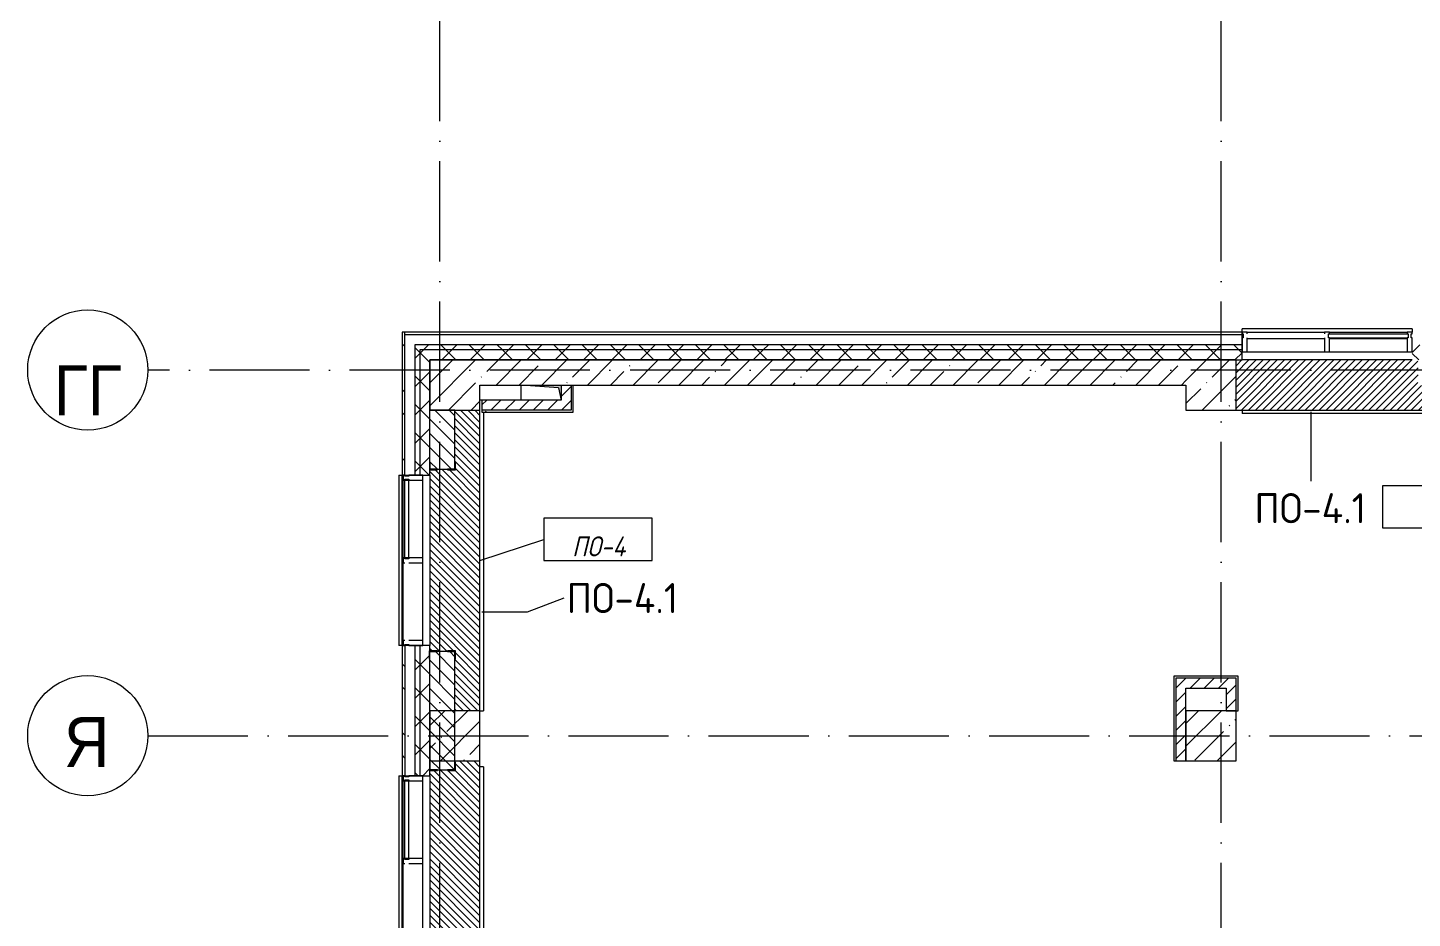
# Model space of a CAD drawing. Header units: millimetres. Extents: x -6467 to 106027, y -7090 to 195095.
# Drawn here: x -6358 to 7469, y 144773 to 153661 of the extents above; entities that cross this region are included whole.
import ezdxf

# ---------------------------------------------------------------- set-up
doc = ezdxf.new("R2010")
doc.units = ezdxf.units.MM
doc.linetypes.add('50_200_ШТРИХ_1Т_ш5_п1_п1_', pattern=[1400, 1000, -200, 0, -200])
for name, color, linetype, lineweight in [('A-FLOR', 7, 'Continuous', 9), ('A-FLOR-IDEN', 7, 'Continuous', 9), ('A-GLAZ', 7, 'Continuous', 5), ('A-GLAZ-CWMG', 7, 'Continuous', 9), ('A-GLAZ-CWMG-1', 7, 'Continuous', 20), ('A-WALL', 7, 'Continuous', 5), ('A-WALL-FNSH-1', 7, 'Continuous', 5), ('A-WALL-IDEN', 7, 'Continuous', 9), ('I-WALL', 7, 'Continuous', 5), ('S-COLS-1', 7, 'Continuous', 5)]:
    doc.layers.add(name, color=color, linetype=linetype, lineweight=lineweight)
for name, color, linetype, lineweight, true_color in [('A-FLOR-PATT-1', 7, 'Continuous', 5, 0xd61c12), ('A-GENM-1', 7, 'Continuous', 9, 0xaaaaaa), ('A-GENM-2', 7, 'Continuous', 20, 0xaaaaaa), ('A-WALL-2', 7, 'Continuous', 5, 0xaaaaaa), ('I-WALL-1', 7, 'Continuous', 5, 0x787878), ('M-EQPM-1', 7, 'Continuous', 9, 0xaaaaaa), ('M-EQPM-2', 7, 'Continuous', 9, 0xe2e2e2), ('Оси-1', 7, 'Continuous', 20, 0xaaaaaa), ('Оси-2', 7, 'Continuous', 9, 0xaaaaaa), ('Оси-3', 7, '50_200_ШТРИХ_1Т_ш5_п1_п1_', 9, 0xaaaaaa)]:
    doc.layers.add(name, color=color, linetype=linetype, lineweight=lineweight, true_color=true_color)
doc.styles.add('Arial', font='arial.ttf', dxfattribs={"width": 0.9, "height": 500})
doc.styles.add('GOST Common', font='', dxfattribs={"height": 300})
doc.styles.add('GOST Common_I', font='', dxfattribs={"width": 0.9, "height": 200})
doc.styles.get('GOST Common').set_extended_font_data('GOST Common')
doc.styles.get('GOST Common_I').set_extended_font_data('GOST Common', italic=True)
pattern_1 = [(45, (109.45, 102614.03), (-228.0985, 228.0985), []), (45, (337.55, 102614.03), (-228.0985, 228.0985), [403.225, -80.645, 6.706, -73.939])]
pattern_2 = [(45, (109.45, 102614.03), (-141.42136, 141.42136), []), (135, (109.45, 102614.03), (-141.42136, -141.42136), [])]
pattern_3 = [(0, (109.45, 102614.03), (406.4, 101.6), [6.706, -298.094, 6.706, -298.094, -1625.6]), (0, (109.45, 102614.03), (406.4, 101.6), [-609.6, 6.706, -602.894, 6.706, -298.094, -711.2]), (0, (109.45, 102614.03), (406.4, 101.6), [-1524, 6.706, -196.494, 6.706, -501.294]), (120, (261.85, 102664.83), (-291.18818, 301.15272), [6.706, -298.094, 6.706, -298.094, -1625.6]), (120, (261.85, 102664.83), (-291.18818, 301.15272), [-609.6, 6.706, -602.894, 6.706, -298.094, -711.2]), (120, (261.85, 102664.83), (-291.18818, 301.15272), [-1524, 6.706, -196.494, 6.706, -501.294]), (240, (312.65, 102868.03), (-115.21182, -402.75272), [6.706, -298.094, 6.706, -298.094, -1625.6]), (240, (312.65, 102868.03), (-115.21182, -402.75272), [-609.6, 6.706, -602.894, 6.706, -298.094, -711.2]), (240, (312.65, 102868.03), (-115.21182, -402.75272), [-1524, 6.706, -196.494, 6.706, -501.294])]
pattern_4 = [(45, (109.45, 102614.03), (-70.71068, 70.71068), [])]

# ---------------------------------------------------------------- blocks, each defined once
blk = doc.blocks.new('Прямоугольный импост - Импост структурный с накладкой - 180мм-22437111-АИ_План этажа Радиаторы_3')
at = {"layer": 'A-GLAZ-CWMG-1'}
for p, q in [((-50, 0), (-50, 17)), ((-50, 17), (0, 17)), ((0, 0), (-10, 0)), ((-10, 0), (-10, -40)), ((0, 17), (0, 0)), ((-50, -180), (-50, -40)), ((-10, -40), (0, -40)), ((0, -40), (0, -180)), ((0, -180), (-50, -180))]:
    blk.add_line(p, q, dxfattribs=at)
blk = doc.blocks.new('Прямоугольный импост - Импост структурный с накладкой - 180мм-V182-АИ_План этажа Радиаторы_3')
at = {"layer": 'A-GLAZ-CWMG'}
for p, q in [((12640, 48008), (13415, 48008)), ((12640, 47991), (13415, 47991)), ((12640, 47951), (13415, 47951)), ((12640, 47811), (13415, 47811))]:
    blk.add_line(p, q, dxfattribs=at)
blk = doc.blocks.new('Прямоугольный импост - Импост структурный с накладкой - 180мм-V176-АИ_План этажа Радиаторы_3')
at = {"layer": 'A-GLAZ-CWMG'}
for p, q in [((6638, 55111), (5863, 55111)), ((6638, 54914), (5863, 54914))]:
    blk.add_line(p, q, dxfattribs=at)
blk = doc.blocks.new('Прямоугольный импост - Импост структурный с накладкой - 180мм-V179-АИ_План этажа Радиаторы_3')
at = {"layer": 'A-GLAZ-CWMG-1'}
for p, q in [((-25, 0), (-25, 17)), ((-25, 17), (25, 17)), ((-15, 0), (-25, 0)), ((-15, -40), (-15, 0)), ((25, 17), (25, 0)), ((-25, -180), (-25, -40)), ((-25, -40), (-15, -40)), ((25, -40), (25, -180)), ((25, -180), (-25, -180))]:
    blk.add_line(p, q, dxfattribs=at)
blk = doc.blocks.new('Прямоугольный импост - Импост структурный с накладкой - 180мм-22437157-АИ_План этажа Радиаторы_3')
at = {"layer": 'A-GLAZ-CWMG-1'}
for p, q in [((0, 17), (-50, 17)), ((-50, 17), (-50, 0)), ((-50, 0), (-40, 0)), ((-40, 0), (-40, -40)), ((-10, -40), (-10, 0)), ((-10, 0), (0, 0)), ((0, 0), (0, 17)), ((-40, -40), (-50, -40)), ((-50, -40), (-50, -180)), ((0, -40), (-10, -40)), ((0, -180), (0, -40)), ((-50, -180), (0, -180))]:
    blk.add_line(p, q, dxfattribs=at)
blk = doc.blocks.new('Прямоугольный импост - Импост структурный с накладкой - 180мм-V177-АИ_План этажа Радиаторы_3')
at = {"layer": 'A-GLAZ-CWMG'}
for p, q in [((-2717, 7957), (-2717, 8732)), ((-2700, 8732), (-2660, 8732)), ((-2700, 7957), (-2700, 8732)), ((-2660, 7957), (-2660, 8732)), ((-2520, 7957), (-2520, 8732)), ((-2660, 7957), (-2700, 7957))]:
    blk.add_line(p, q, dxfattribs=at)
blk = doc.blocks.new('Канал вертикальный прямоугольный - Шахта - значок проема-24087328-АИ_План этажа Радиаторы_3')
at = {"layer": 'M-EQPM-2'}
blk.add_hatch(color=256, dxfattribs=at).paths.add_polyline_path([(75, 200), (-75, 200), (-75, -200), (-47.5, 172.5)])
at = {"layer": 'M-EQPM-1'}
for p, q in [((-75, -200), (-75, 200)), ((-75, 200), (75, 200)), ((-47.5, 172.5), (-75, -200)), ((-47.5, 172.5), (75, 200)), ((75, 200), (75, -200)), ((75, -200), (-75, -200))]:
    blk.add_line(p, q, dxfattribs=at)
blk = doc.blocks.new('Фахверк _газобетон торцы_559 - Фахверк _газобетон торцы_-25581760-АИ_План этажа Радиаторы_3')
at = {"layer": 'A-GENM-2'}
for p, q in [((89406, 11135), (89325, 11135)), ((89325, 11135), (89325, 11129)), ((89325, 11129), (89400, 11129)), ((89400, 11129), (89400, 11054)), ((89406, 11054), (89406, 11135)), ((89400, 11054), (89406, 11054)), ((89400, 10954), (89400, 10879)), ((89406, 10954), (89400, 10954)), ((89406, 10873), (89406, 10954)), ((89400, 10879), (89325, 10879)), ((89325, 10879), (89325, 10873)), ((89325, 10873), (89406, 10873))]:
    blk.add_line(p, q, dxfattribs=at)
blk = doc.blocks.new('Фахверк _газобетон торцы_560 - Фахверк _газобетон торцы_-25581780-АИ_План этажа Радиаторы_3')
at = {"layer": 'A-GENM-2'}
for p, q in [((89406, 11135), (89325, 11135)), ((89325, 11135), (89325, 11129)), ((89325, 11129), (89400, 11129)), ((89400, 11129), (89400, 11054)), ((89406, 11054), (89406, 11135)), ((89400, 11054), (89406, 11054)), ((89400, 10954), (89400, 10879)), ((89406, 10954), (89400, 10954)), ((89406, 10873), (89406, 10954)), ((89400, 10879), (89325, 10879)), ((89325, 10879), (89325, 10873)), ((89325, 10873), (89406, 10873))]:
    blk.add_line(p, q, dxfattribs=at)
blk = doc.blocks.new('Фахверк _газобетон торцы_562 - Фахверк _газобетон торцы_-25581820-АИ_План этажа Радиаторы_3')
at = {"layer": 'A-GENM-2'}
for p, q in [((89406, 11135), (89325, 11135)), ((89325, 11135), (89325, 11129)), ((89325, 11129), (89400, 11129)), ((89400, 11129), (89400, 11054)), ((89406, 11054), (89406, 11135)), ((89400, 11054), (89406, 11054)), ((89400, 10954), (89400, 10879)), ((89406, 10954), (89400, 10954)), ((89406, 10873), (89406, 10954)), ((89400, 10879), (89325, 10879)), ((89325, 10879), (89325, 10873)), ((89325, 10873), (89406, 10873))]:
    blk.add_line(p, q, dxfattribs=at)
blk = doc.blocks.new('Фахверк _газобетон торцы_724 - Фахверк _газобетон торцы_-25586835-АИ_План этажа Радиаторы_3')
at = {"layer": 'A-GENM-2'}
for p, q in [((89406, 11135), (89325, 11135)), ((89325, 11135), (89325, 11129)), ((89325, 11129), (89400, 11129)), ((89400, 11129), (89400, 11054)), ((89406, 11054), (89406, 11135)), ((89400, 11054), (89406, 11054)), ((89400, 10954), (89400, 10879)), ((89406, 10954), (89400, 10954)), ((89406, 10873), (89406, 10954)), ((89400, 10879), (89325, 10879)), ((89325, 10879), (89325, 10873)), ((89325, 10873), (89406, 10873))]:
    blk.add_line(p, q, dxfattribs=at)
blk = doc.blocks.new('Отлив_СКБ - Отлив витража-25810986-АИ_План этажа Радиаторы_3')
at = {"layer": 'A-GLAZ'}
for p, q in [((0, 66), (0, 100)), ((1700, 100), (0, 100)), ((50, 2), (825, 2)), ((875, 2), (1650, 2)), ((1700, 100), (1700, 66)), ((825, 0), (50, 0)), ((1650, 0), (875, 0))]:
    blk.add_line(p, q, dxfattribs=at)
blk = doc.blocks.new('Отлив_СКБ - Отлив витража-V314-АИ_План этажа Радиаторы_3')
at = {"layer": 'A-GLAZ'}
for p, q in [((0, 67), (0, 100)), ((1700, 100), (0, 100)), ((0, 2), (10, 2)), ((865, 2), (875, 2)), ((1650, 2), (1660, 2)), ((1690, 2), (1700, 2)), ((1700, 100), (1700, 67))]:
    blk.add_line(p, q, dxfattribs=at)
blk = doc.blocks.new('Ось сетки - Круг_Ø6_00__ISO-2_5_0_9K_-17386508-АИ_План этажа Радиаторы_3')
at = {"layer": 'Оси-1'}
blk.add_circle((0, 0), 3, dxfattribs=at)
blk = doc.blocks.new('AAR_СКБ_Марка_Перекрытия_1 мм - Марка пола-27961726-АИ_План этажа Радиаторы_3')
at = {"layer": 'A-FLOR-IDEN'}
for p, q in [((2.723, 2.101), (-2.69, 2.101)), ((-2.69, 2.101), (-2.69, 0)), ((2.723, 0), (2.723, 2.101)), ((-2.69, 0), (2.723, 0))]:
    blk.add_line(p, q, dxfattribs=at)

msp = doc.modelspace()

# ---------------------------------------------------------------- hatches: boundary and pattern name
at = {"layer": 'A-FLOR-PATT-1'}
h = msp.add_hatch(dxfattribs=at)
h.set_pattern_fill('FP_248', color=256, style=0, pattern_type=2)
h.set_pattern_definition([(45, (7709.45, 150095.076), (-35.3553, 35.3553), [])])
h.paths.add_polyline_path([(9709, 149845), (9709, 150095), (7604, 150095), (7604, 150089), (7523, 150089), (7523, 150170), (7529, 150170), (7529, 150270), (7523, 150270), (7523, 150345), (5709, 150345), (5709, 149845), (9493, 149845)])
h = msp.add_hatch(dxfattribs=at)
h.set_pattern_fill('FP_251', color=256, style=0, pattern_type=2)
h.set_pattern_definition([(315, (-2090.55, 148345.076), (35.3553, 35.3553), [])])
h.paths.add_polyline_path([(-1841, 146845), (-1841, 149845), (-2091, 149845), (-2091, 149330), (-2085, 149330), (-2087, 149249), (-2166, 149249), (-2166, 149255), (-2266, 149255), (-2266, 149249), (-2341, 149249), (-2341, 147441), (-2266, 147441), (-2266, 147435), (-2166, 147435), (-2166, 147441), (-2085, 147441), (-2087, 147360), (-2091, 147360), (-2091, 146845), (-2085, 146845)])
h = msp.add_hatch(dxfattribs=at)
h.set_pattern_fill('FP_252', color=256, style=0, pattern_type=2)
h.set_pattern_definition([(315, (-2090.55, 143844.9), (35.3553, 35.3553), [])])
h.paths.add_polyline_path([(-2085, 141345), (-1841, 141345), (-1841, 146345), (-2091, 146345), (-2091, 146330), (-2085, 146330), (-2087, 146249), (-2166, 146249), (-2166, 146255), (-2266, 146255), (-2266, 146249), (-2341, 146249), (-2340, 144441), (-2266, 144441), (-2266, 144435), (-2166, 144435), (-2166, 144441), (-2085, 144441), (-2087, 144360), (-2091, 144360), (-2091, 143430), (-2085, 143430), (-2087, 143349), (-2166, 143349), (-2166, 143355), (-2266, 143355), (-2266, 143349), (-2341, 143349), (-2341, 141541), (-2266, 141541), (-2266, 141535), (-2166, 141535), (-2166, 141541), (-2085, 141541), (-2087, 141460), (-2091, 141460), (-2091, 141345), (-2087, 141345)])
at = {"layer": 'A-WALL'}
h = msp.add_hatch(dxfattribs=at)
h.set_pattern_fill('FP_122', color=256, style=0, pattern_type=2)
h.set_pattern_definition(pattern_2)
h.paths.add_polyline_path([(-2441, 100595), (-2441, 109696), (-2491, 109696), (-2491, 100595)])
h.paths.add_polyline_path([(-2491, 111396), (-2441, 111396), (-2441, 114495), (-2491, 114495), (-2491, 111496)])
h.paths.add_polyline_path([(-2441, 116195), (-2441, 117649), (-2491, 117649), (-2491, 116195)])
h.paths.add_polyline_path([(-2441, 119349), (-2441, 120495), (-2491, 120495), (-2491, 119349)])
h.paths.add_polyline_path([(-2491, 122195), (-2441, 122195), (-2441, 123495), (-2491, 123495), (-2491, 122746)])
h.paths.add_polyline_path([(-2441, 125195), (-2441, 126495), (-2491, 126495), (-2491, 125195)])
h.paths.add_polyline_path([(-2441, 128195), (-2441, 129485), (-2491, 129485), (-2491, 128195)])
h.paths.add_polyline_path([(-2441, 131185), (-2441, 132485), (-2491, 132485), (-2491, 131185)])
h.paths.add_polyline_path([(-2441, 134185), (-2441, 135495), (-2491, 135495), (-2491, 134185)])
h.paths.add_polyline_path([(-2491, 137195), (-2441, 137195), (-2441, 138495), (-2491, 138495), (-2491, 137512)])
h.paths.add_polyline_path([(-2491, 140195), (-2441, 140195), (-2441, 141595), (-2491, 141595), (-2491, 140324)])
h.paths.add_polyline_path([(-2491, 143295), (-2441, 143295), (-2441, 144495), (-2491, 144495), (-2491, 143840)])
h.paths.add_polyline_path([(-2491, 146195), (-2441, 146195), (-2441, 147495), (-2491, 147495), (-2491, 146653)])
h.paths.add_polyline_path([(-2491, 149195), (-2441, 149195), (-2441, 150495), (-2491, 150495), (-2491, 149465)])
h = msp.add_hatch(dxfattribs=at)
h.set_pattern_fill('FP_122', color=256, style=0, pattern_type=2)
h.set_pattern_definition(pattern_2)
h.paths.add_polyline_path([(23759, 150445), (23759, 150495), (15846, 150495), (15846, 150445), (23659, 150445)])
h.paths.add_polyline_path([(13628, 150445), (14971, 150445), (14971, 150495), (13574, 150495), (13574, 150445)])
h.paths.add_polyline_path([(11874, 150445), (11874, 150495), (7469, 150495), (7469, 150445), (11147, 150445)])
h.paths.add_polyline_path([(5769, 150445), (5769, 150495), (-2441, 150495), (-2441, 150445), (2876, 150445)])
h = msp.add_hatch(dxfattribs=at)
h.set_pattern_fill('FP_122', color=256, style=0, pattern_type=2)
h.set_pattern_definition(pattern_2)
h.paths.add_polyline_path([(-2441, 100695), (-2341, 100695), (-2341, 109696), (-2441, 109696), (-2441, 104465)])
h.paths.add_polyline_path([(-2441, 111396), (-2341, 111396), (-2341, 114495), (-2441, 114495), (-2441, 111496)])
h.paths.add_polyline_path([(-2341, 116195), (-2341, 117649), (-2441, 117649), (-2441, 116195)])
h.paths.add_polyline_path([(-2341, 119349), (-2341, 120495), (-2441, 120495), (-2441, 119349)])
h.paths.add_polyline_path([(-2441, 122195), (-2341, 122195), (-2341, 123495), (-2441, 123495), (-2441, 122746)])
h.paths.add_polyline_path([(-2441, 125195), (-2341, 125195), (-2341, 126495), (-2441, 126495), (-2441, 125559)])
h.paths.add_polyline_path([(-2441, 128195), (-2341, 128195), (-2341, 129485), (-2441, 129485), (-2441, 128371)])
h.paths.add_polyline_path([(-2441, 131185), (-2341, 131185), (-2341, 132485), (-2441, 132485), (-2441, 131887)])
h.paths.add_polyline_path([(-2341, 134185), (-2341, 135495), (-2441, 135495), (-2441, 134185)])
h.paths.add_polyline_path([(-2341, 137195), (-2341, 138495), (-2441, 138495), (-2441, 137195)])
h.paths.add_polyline_path([(-2341, 140195), (-2341, 141595), (-2441, 141595), (-2441, 140195)])
h.paths.add_polyline_path([(-2441, 143295), (-2341, 143295), (-2341, 144495), (-2441, 144495), (-2441, 143840)])
h.paths.add_polyline_path([(-2441, 146195), (-2341, 146195), (-2341, 147495), (-2441, 147495), (-2441, 146653)])
h.paths.add_polyline_path([(-2441, 149195), (-2341, 149195), (-2341, 150445), (-2441, 150445), (-2441, 149465)])
h = msp.add_hatch(dxfattribs=at)
h.set_pattern_fill('FP_122', color=256, style=0, pattern_type=2)
h.set_pattern_definition(pattern_2)
h.paths.add_polyline_path([(22726, 150345), (23659, 150345), (23659, 150445), (15846, 150445), (15846, 150345), (16109, 150345)])
h.paths.add_polyline_path([(14971, 150345), (14971, 150445), (13574, 150445), (13574, 150345), (14455, 150345)])
h.paths.add_polyline_path([(11874, 150345), (11874, 150445), (7469, 150445), (7469, 150345), (11147, 150345)])
h.paths.add_polyline_path([(5769, 150345), (5769, 150445), (-2341, 150445), (-2341, 150345), (2876, 150345)])
h = msp.add_hatch(dxfattribs=at)
h.set_pattern_fill('FP_1', color=256, style=0, pattern_type=2)
h.set_pattern_definition(pattern_1)
h.paths.add_polyline_path([(5209, 150095), (5209, 150345), (-1841, 150345), (-1841, 150095), (2876, 150095)])
at = {"layer": 'A-WALL-2'}
h = msp.add_hatch(dxfattribs=at)
h.set_pattern_fill('FP_121', color=256, style=0, pattern_type=2)
h.set_pattern_definition([(135, (109.45, 102614.03), (-342.148, -342.148), []), (135, (337.55, 102614.03), (-342.148, -342.148), [])])
h.paths.add_polyline_path([(-2591, 100445), (-2591, 109696), (-2618, 109696), (-2618, 100445)])
h.paths.add_polyline_path([(-2591, 111396), (-2591, 114495), (-2618, 114495), (-2618, 111396)])
h.paths.add_polyline_path([(-2618, 116195), (-2591, 116195), (-2591, 117649), (-2618, 117649), (-2618, 116418)])
h.paths.add_polyline_path([(-2618, 119349), (-2591, 119349), (-2591, 120495), (-2618, 120495), (-2618, 119934)])
h.paths.add_polyline_path([(-2591, 122195), (-2591, 123495), (-2618, 123495), (-2618, 122195)])
h.paths.add_polyline_path([(-2618, 125195), (-2591, 125195), (-2591, 126495), (-2618, 126495), (-2618, 125559)])
h.paths.add_polyline_path([(-2591, 128195), (-2591, 129485), (-2618, 129485), (-2618, 128195)])
h.paths.add_polyline_path([(-2591, 131185), (-2591, 132485), (-2618, 132485), (-2618, 131185)])
h.paths.add_polyline_path([(-2618, 134185), (-2591, 134185), (-2591, 135495), (-2618, 135495), (-2618, 134699)])
h.paths.add_polyline_path([(-2618, 137195), (-2591, 137195), (-2591, 138495), (-2618, 138495), (-2618, 137512)])
h.paths.add_polyline_path([(-2618, 140195), (-2591, 140195), (-2591, 141595), (-2618, 141595), (-2618, 140324)])
h.paths.add_polyline_path([(-2618, 143295), (-2591, 143295), (-2591, 144495), (-2618, 144495), (-2618, 143840)])
h.paths.add_polyline_path([(-2618, 146195), (-2591, 146195), (-2591, 147495), (-2618, 147495), (-2618, 146653)])
h.paths.add_polyline_path([(-2618, 149195), (-2591, 149195), (-2591, 150622), (-2618, 150622), (-2618, 149465)])
at = {"layer": 'I-WALL'}
h = msp.add_hatch(dxfattribs=at)
h.set_pattern_fill('FP_5', color=256, style=0, pattern_type=2)
h.set_pattern_definition(pattern_4)
h.paths.add_polyline_path([(-931, 149845), (-931, 150095), (-1031, 150095), (-1031, 149845), (-1008, 149845)])
h = msp.add_hatch(dxfattribs=at)
h.set_pattern_fill('FP_5', color=256, style=0, pattern_type=2)
h.set_pattern_definition(pattern_4)
h.paths.add_polyline_path([(-1058, 149845), (-1031, 149845), (-1031, 149945), (-1823, 149945), (-1823, 149845)])
h = msp.add_hatch(dxfattribs=at)
h.set_pattern_fill('FP_2', color=256, style=0, pattern_type=2)
h.set_pattern_definition([(135, (109.45, 102614.03), (-70.71068, -70.71068), [])])
h.paths.add_polyline_path([(-2341, 120355), (-2091, 120355), (-2091, 120435), (-2341, 120435)])
h.paths.add_polyline_path([(-2091, 122255), (-2091, 123435), (-2341, 123435), (-2341, 122255)])
h.paths.add_polyline_path([(-2341, 125255), (-2091, 125255), (-2091, 126435), (-2341, 126435), (-2341, 125559)])
h.paths.add_polyline_path([(-2341, 128255), (-2091, 128255), (-2091, 129425), (-2341, 129425), (-2341, 128371)])
h.paths.add_polyline_path([(-2341, 131245), (-2091, 131245), (-2091, 132425), (-2341, 132425), (-2341, 131887)])
h.paths.add_polyline_path([(-2341, 134245), (-2091, 134245), (-2091, 134845), (-2341, 134845), (-2341, 134699)])
h.paths.add_polyline_path([(-2091, 135345), (-2091, 135435), (-2341, 135435), (-2341, 135345), (-2109, 135345)])
h.paths.add_polyline_path([(-2091, 137255), (-2091, 137845), (-2341, 137845), (-2341, 137255)])
h.paths.add_polyline_path([(-2091, 138345), (-2091, 138435), (-2341, 138435), (-2341, 138345), (-2110, 138345)])
h.paths.add_polyline_path([(-2341, 140255), (-2091, 140255), (-2091, 140845), (-2341, 140845), (-2341, 140324)])
h.paths.add_polyline_path([(-2128, 141345), (-2091, 141345), (-2091, 141535), (-2341, 141535), (-2341, 141345)])
h.paths.add_polyline_path([(-2091, 143355), (-2091, 144435), (-2341, 144435), (-2341, 143355)])
h.paths.add_polyline_path([(-2091, 146255), (-2091, 147435), (-2341, 147435), (-2341, 146255)])
h.paths.add_polyline_path([(-2341, 149255), (-2091, 149255), (-2091, 149845), (-2341, 149845), (-2341, 149465)])
h = msp.add_hatch(dxfattribs=at)
h.set_pattern_fill('FP_5', color=256, style=0, pattern_type=2)
h.set_pattern_definition(pattern_4)
h.paths.add_polyline_path([(5209, 146345), (5209, 147170), (5109, 147170), (5109, 146345)])
h = msp.add_hatch(dxfattribs=at)
h.set_pattern_fill('FP_5', color=256, style=0, pattern_type=2)
h.set_pattern_definition(pattern_4)
h.paths.add_polyline_path([(5609, 147070), (5609, 147170), (5209, 147170), (5209, 147070)])
h = msp.add_hatch(dxfattribs=at)
h.set_pattern_fill('FP_5', color=256, style=0, pattern_type=2)
h.set_pattern_definition(pattern_4)
h.paths.add_polyline_path([(5709, 146845), (5709, 147170), (5609, 147170), (5609, 146845)])
at = {"layer": 'I-WALL-1'}
h = msp.add_hatch(dxfattribs=at)
h.set_pattern_fill('FP_3', color=256, style=0, pattern_type=2)
h.set_pattern_definition(pattern_3)
h.paths.add_polyline_path([(-911, 149825), (-911, 150095), (-931, 150095), (-931, 149825)])
h = msp.add_hatch(dxfattribs=at)
h.set_pattern_fill('FP_3', color=256, style=0, pattern_type=2)
h.set_pattern_definition(pattern_3)
h.paths.add_polyline_path([(-1823, 149825), (-931, 149825), (-931, 149845), (-1823, 149845)])
h = msp.add_hatch(dxfattribs=at)
h.set_pattern_fill('FP_3', color=256, style=0, pattern_type=2)
h.set_pattern_definition(pattern_3)
h.paths.add_polyline_path([(5089, 146345), (5109, 146345), (5109, 147190), (5089, 147190), (5089, 146653)])
h = msp.add_hatch(dxfattribs=at)
h.set_pattern_fill('FP_3', color=256, style=0, pattern_type=2)
h.set_pattern_definition(pattern_3)
h.paths.add_polyline_path([(5209, 147170), (5709, 147170), (5709, 147190), (5109, 147190), (5109, 147170)])
h = msp.add_hatch(dxfattribs=at)
h.set_pattern_fill('FP_3', color=256, style=0, pattern_type=2)
h.set_pattern_definition(pattern_3)
h.paths.add_polyline_path([(5729, 146845), (5729, 147190), (5709, 147190), (5709, 146845)])
at = {"layer": 'S-COLS-1'}
h = msp.add_hatch(dxfattribs=at)
h.set_pattern_fill('FP_1', color=256, style=0, pattern_type=2)
h.set_pattern_definition(pattern_1)
h.paths.add_polyline_path([(-2341, 149845), (-1841, 149845), (-1841, 150345), (-2341, 150345)])
h = msp.add_hatch(dxfattribs=at)
h.set_pattern_fill('FP_1', color=256, style=0, pattern_type=2)
h.set_pattern_definition(pattern_1)
h.paths.add_polyline_path([(5209, 149845), (5709, 149845), (5709, 150345), (5209, 150345), (5209, 150095)])
h = msp.add_hatch(dxfattribs=at)
h.set_pattern_fill('FP_1', color=256, style=0, pattern_type=2)
h.set_pattern_definition(pattern_1)
h.paths.add_polyline_path([(-2341, 146345), (-1841, 146345), (-1841, 146845), (-2341, 146845), (-2341, 146653)])
h = msp.add_hatch(dxfattribs=at)
h.set_pattern_fill('FP_1', color=256, style=0, pattern_type=2)
h.set_pattern_definition(pattern_1)
h.paths.add_polyline_path([(5209, 146345), (5709, 146345), (5709, 146845), (5209, 146845), (5209, 146653)])

# ---------------------------------------------------------------- linework, layer by layer
at = {"layer": 'A-FLOR'}
for p, q in [((7469, 150345), (5769, 150345)), ((-1841, 146845), (-1841, 149845)), ((5709, 149845), (9709, 149845)), ((-2341, 149195), (-2341, 147495)), ((-1841, 141345), (-1841, 146345)), ((-2341, 146195), (-2341, 144495))]:
    msp.add_line(p, q, dxfattribs=at)
at = {"layer": 'A-FLOR-IDEN'}
msp.add_line((-1841, 148345), (-1203, 148555), dxfattribs=at)
at = {"layer": 'A-WALL'}
for p, q in [((-2591, 149195), (-2591, 150622)), ((5769, 150595), (-2591, 150595)), ((-2491, 150495), (-2491, 149195)), ((5769, 150495), (-2491, 150495)), ((-2441, 150445), (-2441, 149195)), ((5769, 150445), (-2441, 150445)), ((5209, 150345), (-1841, 150345)), ((-1841, 150095), (-1431, 150095)), ((-1031, 150095), (5209, 150095)), ((-931, 150095), (-931, 149845)), ((-1823, 149945), (-1841, 149945)), ((-2091, 149845), (-2341, 149845)), ((-2091, 149255), (-2091, 149845)), ((-931, 149845), (-1823, 149845)), ((-1806, 149825), (-1806, 146845)), ((5769, 149845), (5769, 149810)), ((9649, 149810), (5769, 149810)), ((-2341, 149255), (-2091, 149255)), ((-2618, 147495), (-2618, 149195)), ((-2591, 147495), (-2591, 146195)), ((-2491, 147495), (-2491, 146195)), ((-2441, 147495), (-2441, 146195)), ((-2091, 147435), (-2341, 147435)), ((-2091, 146255), (-2091, 147435)), ((5109, 147170), (5109, 146345)), ((5709, 147170), (5109, 147170)), ((5709, 146845), (5709, 147170)), ((-1841, 146845), (-1806, 146845)), ((-2618, 144495), (-2618, 146195)), ((-2341, 146255), (-2091, 146255)), ((-1806, 146285), (-1841, 146285)), ((-1806, 146285), (-1806, 141405))]:
    msp.add_line(p, q, dxfattribs=at)
at = {"layer": 'A-WALL-FNSH-1'}
for p, q in [((-2618, 150622), (-2618, 149195)), ((5769, 150622), (-2618, 150622)), ((5769, 150345), (5769, 150622)), ((-2341, 149195), (-2341, 150345)), ((-2341, 150345), (5769, 150345)), ((-911, 149825), (-911, 150095)), ((-1031, 149945), (-1823, 149945)), ((-1823, 149945), (-1823, 149825)), ((-1823, 149825), (-911, 149825)), ((-2618, 149195), (-2341, 149195)), ((-2341, 147495), (-2618, 147495)), ((-2618, 147495), (-2618, 146195)), ((-2341, 146195), (-2341, 147495)), ((5089, 147190), (5089, 146345)), ((5729, 147190), (5089, 147190)), ((5729, 146845), (5729, 147190)), ((5209, 146345), (5209, 147070)), ((5209, 147070), (5609, 147070)), ((5609, 147070), (5609, 146845)), ((5609, 146845), (5729, 146845)), ((5089, 146345), (5209, 146345)), ((-2618, 146195), (-2341, 146195))]:
    msp.add_line(p, q, dxfattribs=at)
at = {"layer": 'A-WALL-IDEN'}
for p, q in [((6457, 149828), (6457, 149136)), ((-1366, 147832), (-1001, 147973)), ((-1823, 147832), (-1366, 147832))]:
    msp.add_line(p, q, dxfattribs=at)
at = {"layer": 'S-COLS-1'}
for p, q in [((-1841, 150345), (-2341, 150345)), ((-2341, 150345), (-2341, 149845)), ((5709, 150345), (5209, 150345)), ((5709, 149845), (5709, 150345)), ((-1841, 149845), (-1841, 150095)), ((5209, 150095), (5209, 149845)), ((-2341, 149845), (-1841, 149845)), ((5209, 149845), (5709, 149845)), ((-1841, 146845), (-2341, 146845)), ((-2341, 146845), (-2341, 146345)), ((-1841, 146345), (-1841, 146845)), ((5709, 146845), (5209, 146845)), ((5209, 146845), (5209, 146345)), ((5709, 146345), (5709, 146845)), ((-2341, 146345), (-1841, 146345)), ((5209, 146345), (5709, 146345))]:
    msp.add_line(p, q, dxfattribs=at)
at = {"layer": 'Оси-3'}
for p, q in [((-2241, 96724), (-2241, 193895)), ((5559, 96724), (5559, 193895)), ((25859, 150245), (-5158, 150245)), ((-5158, 146595), (25859, 146595))]:
    msp.add_line(p, q, dxfattribs=at)

# ---------------------------------------------------------------- block references
at = {"layer": 'A-FLOR-IDEN', "xscale": 199.9999999999999, "yscale": 199.9999999999999, "zscale": 199.9999999999999}
for p in [(7709, 148669), (-665, 148345)]:
    msp.add_blockref('AAR_СКБ_Марка_Перекрытия_1 мм - Марка пола-27961726-АИ_План этажа Радиаторы_3', p, dxfattribs=at)
at = {"layer": 'A-GENM-1'}
for name, p, rotation in [('Фахверк _газобетон торцы_560 - Фахверк _газобетон торцы_-25581780-АИ_План этажа Радиаторы_3', (-13219, 238655), 270.0000000000001), ('Фахверк _газобетон торцы_724 - Фахверк _газобетон торцы_-25586835-АИ_План этажа Радиаторы_3', (-13219, 238655), 270.0000000000001), ('Фахверк _газобетон торцы_559 - Фахверк _газобетон торцы_-25581760-АИ_План этажа Радиаторы_3', (8788, 58035), 89.99999999999974), ('Фахверк _газобетон торцы_562 - Фахверк _газобетон торцы_-25581820-АИ_План этажа Радиаторы_3', (-13219, 235655), 270.0000000000001)]:
    msp.add_blockref(name, p, dxfattribs=dict(at, rotation=rotation))
at = {"layer": 'A-GLAZ'}
msp.add_blockref('Отлив_СКБ - Отлив витража-25810986-АИ_План этажа Радиаторы_3', (5769, 150556), dxfattribs=at)
at = {"layer": 'A-GLAZ', "rotation": 89.99999999999953}
for p in [(-2551, 147495), (-2551, 144495)]:
    msp.add_blockref('Отлив_СКБ - Отлив витража-V314-АИ_План этажа Радиаторы_3', p, dxfattribs=at)
at = {"layer": 'A-GLAZ-CWMG', "extrusion": (0, 0, -1)}
for name, p in [('Прямоугольный импост - Импост структурный с накладкой - 180мм-22437111-АИ_План этажа Радиаторы_3', (-5769, 150605)), ('Прямоугольный импост - Импост структурный с накладкой - 180мм-V179-АИ_План этажа Радиаторы_3', (-6619, 150605))]:
    msp.add_blockref(name, p, dxfattribs=at)
at = {"layer": 'A-GLAZ-CWMG'}
for name, p, rotation in [('Прямоугольный импост - Импост структурный с накладкой - 180мм-V176-АИ_План этажа Радиаторы_3', (12457, 205536), 180), ('Прямоугольный импост - Импост структурный с накладкой - 180мм-22437157-АИ_План этажа Радиаторы_3', (-2591, 149195), 89.99999999999775), ('Прямоугольный импост - Импост структурный с накладкой - 180мм-V176-АИ_План этажа Радиаторы_3', (-57522, 154183), 269.9999999999995), ('Прямоугольный импост - Импост структурный с накладкой - 180мм-22437157-АИ_План этажа Радиаторы_3', (-2591, 146195), 89.99999999999775), ('Прямоугольный импост - Импост структурный с накладкой - 180мм-V176-АИ_План этажа Радиаторы_3', (-57522, 151183), 269.9999999999995)]:
    msp.add_blockref(name, p, dxfattribs=dict(at, rotation=rotation))
for name, p in [('Прямоугольный импост - Импост структурный с накладкой - 180мм-V182-АИ_План этажа Радиаторы_3', (-5996, 102614)), ('Прямоугольный импост - Импост структурный с накладкой - 180мм-22437157-АИ_План этажа Радиаторы_3', (7469, 150605)), ('Прямоугольный импост - Импост структурный с накладкой - 180мм-V177-АИ_План этажа Радиаторы_3', (109, 140413)), ('Прямоугольный импост - Импост структурный с накладкой - 180мм-V177-АИ_План этажа Радиаторы_3', (109, 137413))]:
    msp.add_blockref(name, p, dxfattribs=at)
at = {"layer": 'A-GLAZ-CWMG', "extrusion": (0, 0, -1), "rotation": 270.0000000000022}
for name, p in [('Прямоугольный импост - Импост структурный с накладкой - 180мм-V179-АИ_План этажа Радиаторы_3', (2591, 148345)), ('Прямоугольный импост - Импост структурный с накладкой - 180мм-22437111-АИ_План этажа Радиаторы_3', (2591, 147495)), ('Прямоугольный импост - Импост структурный с накладкой - 180мм-V179-АИ_План этажа Радиаторы_3', (2591, 145345))]:
    msp.add_blockref(name, p, dxfattribs=at)
at = {"layer": 'M-EQPM-1', "rotation": 269.9999999999981}
msp.add_blockref('Канал вертикальный прямоугольный - Шахта - значок проема-24087328-АИ_План этажа Радиаторы_3', (-1231, 150020), dxfattribs=at)
at = {"layer": 'Оси-1', "xscale": 199.9999999999999, "yscale": 199.9999999999999, "zscale": 199.9999999999999}
for p, rotation in [((-5758, 150245), 89.9999999999998), ((-5758, 146595), 269.9999999999995)]:
    msp.add_blockref('Ось сетки - Круг_Ø6_00__ISO-2_5_0_9K_-17386508-АИ_План этажа Радиаторы_3', p, dxfattribs=dict(at, rotation=rotation))

# ---------------------------------------------------------------- texts
at = {"layer": 'A-FLOR-IDEN', "insert": (-655, 148485), "char_height": 200, "width": 572.4, "attachment_point": 5, "line_spacing_factor": 1.022766, "style": 'GOST Common_I'}
msp.add_mtext('\\pxqc,t0.9,1.8,2.7,3.6,4.5,5.4,6.3,7.2,8.1,9,9.9,10.8,11.7,12.6,13.5,14.4,15.3,16.2,17.1,18,18.9,19.8,20.7,21.6,22.5,23.4,24.3,25.2,26.1,27,27.9,28.8;{ПО-4}', dxfattribs=at)
at = {"layer": 'A-WALL-IDEN', "char_height": 300, "width": 1178, "attachment_point": 2, "line_spacing_factor": 1.022766, "style": 'GOST Common'}
for insert in [(6450, 149016), (-419, 148119)]:
    msp.add_mtext('\\pxqc,t0.26667,0.53333,0.8,1.06667,1.33333,1.6,1.86667,2.13333,2.4,2.66667,2.93333,3.2,3.46667,3.73333,4,4.26667,4.53333,4.8,5.06667,5.33333,5.6,5.86667,6.13333,6.4,6.66667,6.93333,7.2,7.46667,7.73333,8,8.26667,8.53333;{ПО-4.1}', dxfattribs=dict(at, insert=insert))
at = {"layer": 'Оси-2', "char_height": 500, "attachment_point": 5, "line_spacing_factor": 0.936439, "style": 'Arial'}
for s, insert, width in [('\\pxqc,t4.572,9.144,13.716,18.288,22.86,27.432,32.004,36.576,41.148,45.72,50.292,54.864,59.436,64.008,68.58,73.152,77.724,82.296,86.868,91.44,96.012,100.584,105.156,109.728,114.3,118.872,123.444,128.016,132.588,137.16,141.732,146.304;{ГГ}', (-5758, 150042), 702), ('\\pxqc,t4.572,9.144,13.716,18.288,22.86,27.432,32.004,36.576,41.148,45.72,50.292,54.864,59.436,64.008,68.58,73.152,77.724,82.296,86.868,91.44,96.012,100.584,105.156,109.728,114.3,118.872,123.444,128.016,132.588,137.16,141.732,146.304;{Я}', (-5769, 146533), 464.4)]:
    msp.add_mtext(s, dxfattribs=dict(at, insert=insert, width=width))

doc.saveas('drawing.dxf')
